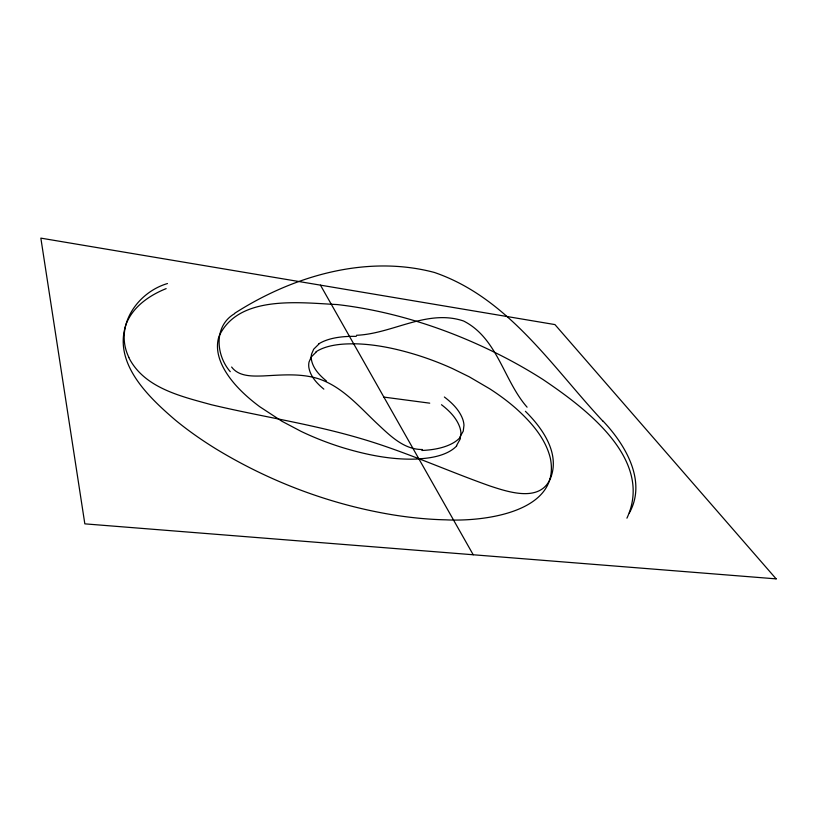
<?xml version="1.0" encoding="UTF-8"?>
<svg xmlns="http://www.w3.org/2000/svg" width="817" height="817" viewBox="0 0 817 817"><rect width="100%" height="100%" fill="white"/><g stroke="black" fill="none" stroke-linecap="round" stroke-linejoin="round"><path stroke-width="1.23" d="M550.352 478.66C560.554 453.639 542.539 428.21 525.402 411.298M626.925 518.172C654.56 459.001 583.981 407.193 543.009 379.527A259.112 114.349 19.9 0 0 507.714 359C466.446 337.329 422.409 320.734 376.78 311.042A226.043 97.397 20.1 0 0 337.155 304.557C299.798 302.78 238.217 294.477 218.936 336.492C213.584 353.802 223.787 371.275 234.724 384.01A150.542 63.644 18.8 0 0 259.796 406.754L282.018 421.306L301.065 431.366A133.549 57.078 18.6 0 0 343.354 447.839C367.793 455.171 393.304 460.298 418.927 458.95M550.515 478.262C540.241 502.741 508.725 492.161 489.883 485.962C446.348 470.551 404.252 451.137 359.817 438.259C311.022 423.89 260.592 416.466 211.184 404.681C181.057 396.327 144.231 388.085 128.841 357.621M629.335 512.984C647.115 481.08 625.26 444.601 603.16 421.184M456.478 445.663L460.165 439.137L460.921 433.235A81.424 35.529 19.4 0 0 459.644 426.821C456.284 417.671 449.084 410.543 441.486 404.721M459.583 437.616L463.239 431.172L463.964 425.32A81.669 35.121 19.4 0 0 462.657 418.968C459.225 409.848 451.985 402.791 444.366 397.011M316.332 351.902L311.195 357.029L309.051 361.992A78.085 32.67 19.2 0 0 308.887 367.66C310.45 376.596 317.088 383.571 323.838 389.127M318.804 344.141L313.687 349.196L311.563 354.098A78.309 32.292 19.2 0 0 311.42 359.715C313.044 368.61 319.733 375.514 326.483 381.039M234.581 313.677C213.513 325.963 215.811 355.181 230.271 371.684M234.683 313.289C292.609 276.105 366.292 254.363 434.399 272.459C508.276 297.817 552.108 366.833 603.089 421.347M166.147 288.615C149.133 295.478 132.262 307.1 125.808 325.033C113.246 363.8 148.888 397.409 175.369 420.101A250.165 106.598 18.8 0 0 215.79 448.788C270.131 481.887 330.793 504.712 393.61 514.965A227.106 98.316 18.5 0 0 445.857 519.837C483.429 521.797 561.32 512.514 550.352 458.255C545.47 438.249 531.183 422.164 516.273 408.704A155.016 67.474 19.8 0 0 489.781 388.841L469.224 376.8L452.628 368.641A134.07 57.517 20 0 0 417.375 355.15C396.735 348.757 375.35 344.08 353.669 343.773M167.454 283.54C137.031 292.506 113.818 326.555 128.892 357.417M356.488 335.287C392.507 333.847 427.26 308.703 463.596 321.01C497.563 338.228 503.568 380.365 527.077 407.172M422.44 449.513C403.353 449.748 389.096 434.664 376.106 422.624C358.622 405.978 341.782 386.39 318.099 378.628C300.248 373.144 281.395 375.023 263.054 375.943C252.218 376.249 238.85 376.698 231.62 367.037M383.878 397.093L429.732 403.169M320.448 285.143L473.217 554.763M316.056 351.77A99.725 41.881 19.6 0 1 353.771 343.875M456.785 445.806A103.361 44.996 18.9 0 1 418.804 458.817M318.538 344.018A100.021 41.401 19.6 0 1 356.263 336.379M459.879 437.759A103.677 44.486 18.9 0 1 421.899 450.473M776.15 578.875L84.835 523.85L40.85 238.125L554.937 324.584L776.15 578.875"/></g></svg>
